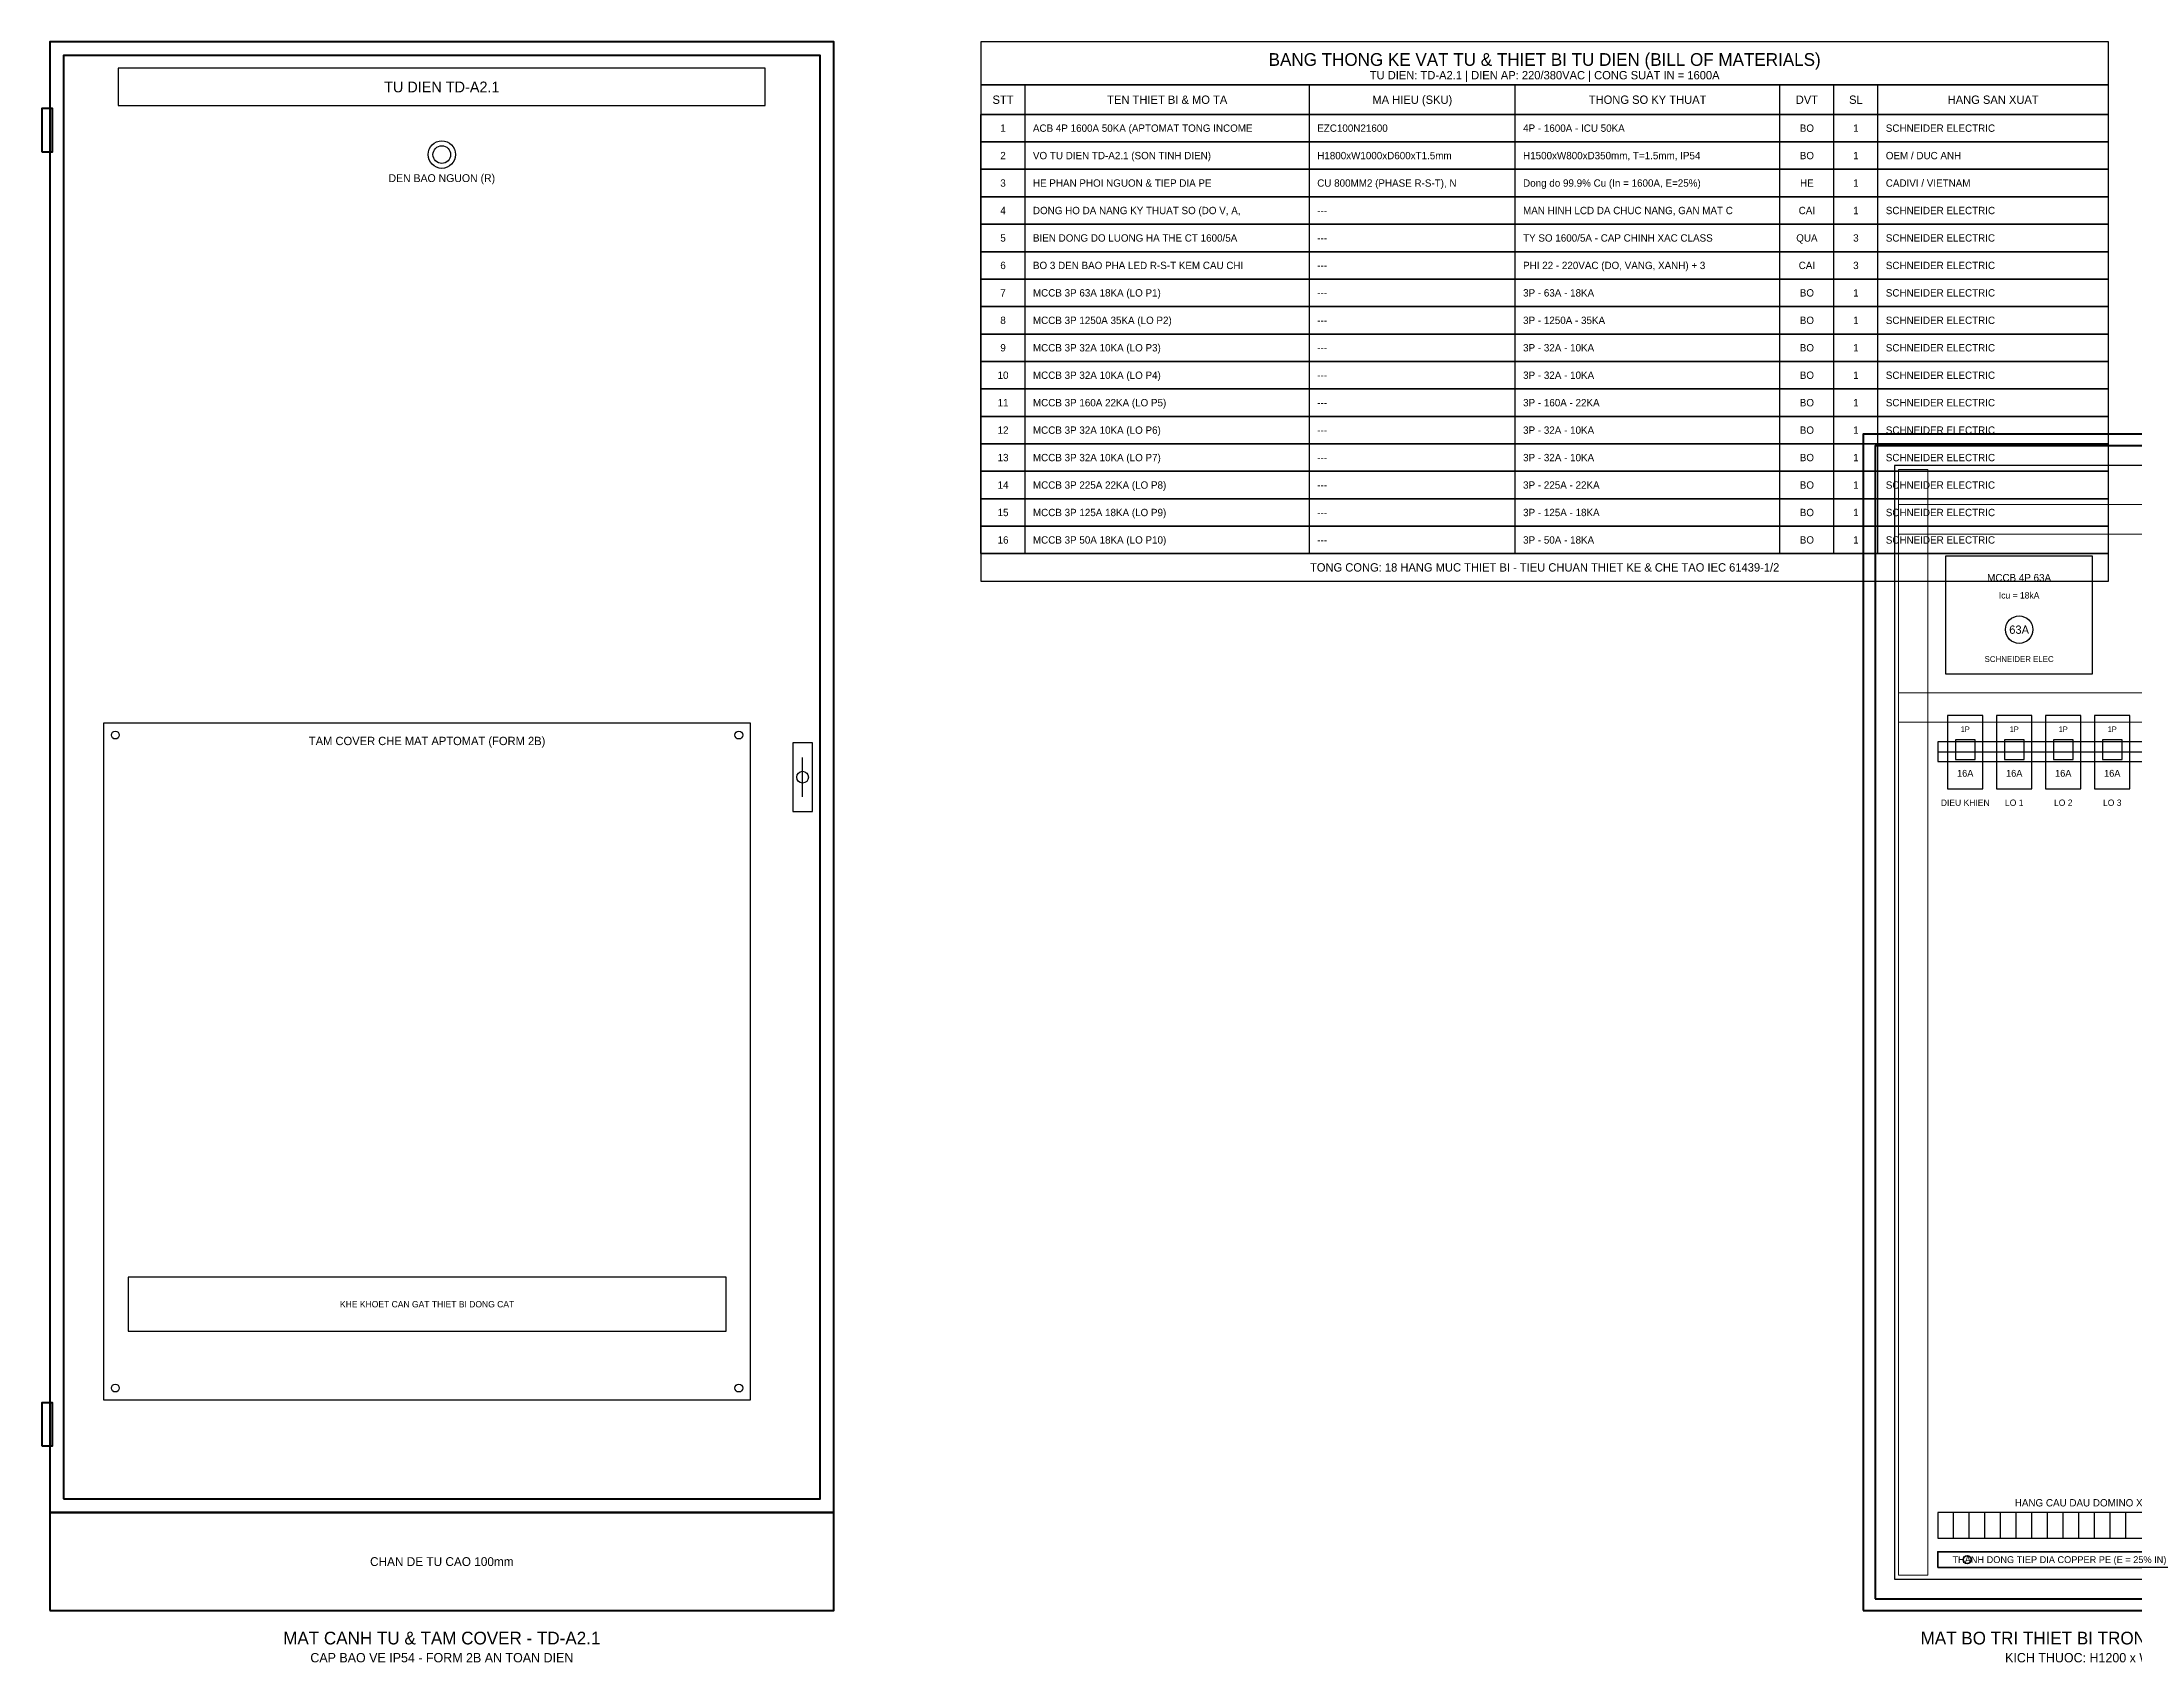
# Model space of a CAD drawing. Header units: metres. Extents: x 100 to 13750, y 44 to 1700.
# Drawn here: x 3842 to 5976, y 44 to 1700 of the extents above; entities that cross this region are included whole.
import ezdxf
from ezdxf.enums import TextEntityAlignment as Align

# ---------------------------------------------------------------- set-up
doc = ezdxf.new("R2010")
doc.units = ezdxf.units.M
for name, color, linetype, lineweight in [('0_COPPER', 3, 'Continuous', 35), ('0_DEVICES', 7, 'Continuous', 30), ('0_DUCTS', 8, 'Continuous', 18), ('0_FRAME', 6, 'Continuous', 40), ('0_PLATE', 4, 'Continuous', 25), ('0_TABLE', 4, 'Continuous', 25), ('0_TABLE_HDR', 2, 'Continuous', 30), ('0_TEXT', 7, 'Continuous', 20), ('0_TEXT_TITLE', 3, 'Continuous', 30)]:
    doc.layers.add(name, color=color, linetype=linetype, lineweight=lineweight)

msp = doc.modelspace()

# ---------------------------------------------------------------- linework, layer by layer
at = {"layer": '0_COPPER', "color": 3}
msp.add_lwpolyline([(5776, 144), (6224, 144), (6224, 160), (5776, 160), (5776, 144)], close=True, dxfattribs=at)
msp.add_circle((5806, 152), 4, dxfattribs=at)
at = {"layer": '0_DEVICES'}
for p, q in [((4618, 930), (4618, 970)), ((5792, 174), (5792, 200)), ((5808, 174), (5808, 200)), ((5824, 174), (5824, 200)), ((5840, 174), (5840, 200)), ((5856, 174), (5856, 200)), ((5872, 174), (5872, 200)), ((5888, 174), (5888, 200)), ((5904, 174), (5904, 200)), ((5920, 174), (5920, 200)), ((5936, 174), (5936, 200)), ((5952, 174), (5952, 200)), ((5968, 174), (5968, 200))]:
    msp.add_line(p, q, dxfattribs=at)
for points in [[(5784, 1055.5), (5934, 1055.5), (5934, 1175.5), (5784, 1175.5), (5784, 1055.5)], [(5786, 938), (5822, 938), (5822, 1013), (5786, 1013), (5786, 938)], [(5836, 938), (5872, 938), (5872, 1013), (5836, 1013), (5836, 938)], [(5886, 938), (5922, 938), (5922, 1013), (5886, 1013), (5886, 938)], [(5936, 938), (5972, 938), (5972, 1013), (5936, 1013), (5936, 938)], [(4608, 915), (4628, 915), (4628, 985), (4608, 985), (4608, 915)], [(5794, 968), (5814, 968), (5814, 988), (5794, 988), (5794, 968)], [(5844, 968), (5864, 968), (5864, 988), (5844, 988), (5844, 968)], [(5894, 968), (5914, 968), (5914, 988), (5894, 988), (5894, 968)], [(5944, 968), (5964, 968), (5964, 988), (5944, 988), (5944, 968)], [(3930, 385), (4540, 385), (4540, 440), (3930, 440), (3930, 385)], [(5776, 174), (6224, 174), (6224, 200), (5776, 200), (5776, 174)]]:
    msp.add_lwpolyline(points, close=True, dxfattribs=at)
at = {"layer": '0_DEVICES', "color": 1}
for radius in [14, 9]:
    msp.add_circle((4250, 1585), radius, dxfattribs=at)
at = {"layer": '0_DEVICES'}
for centre, radius in [((5859, 1100.5), 14), ((4618, 950), 6)]:
    msp.add_circle(centre, radius, dxfattribs=at)
at = {"layer": '0_DUCTS'}
for points in [[(5736, 136), (5766, 136), (5766, 1264), (5736, 1264), (5736, 136)], [(5736, 1198), (6264, 1198), (6264, 1228), (5736, 1228), (5736, 1198)], [(5736, 1006), (6264, 1006), (6264, 1036), (5736, 1036), (5736, 1006)]]:
    msp.add_lwpolyline(points, close=True, dxfattribs=at)
at = {"layer": '0_FRAME'}
for points in [[(3850, 200), (4650, 200), (4650, 1700), (3850, 1700), (3850, 200)], [(3864, 214), (4636, 214), (4636, 1686), (3864, 1686), (3864, 214)], [(3842, 1588), (3853, 1588), (3853, 1632), (3842, 1632), (3842, 1588)], [(5700, 100), (6300, 100), (6300, 1300), (5700, 1300), (5700, 100)], [(5712, 112), (6288, 112), (6288, 1288), (5712, 1288), (5712, 112)], [(3842, 268), (3853, 268), (3853, 312), (3842, 312), (3842, 268)], [(3850, 100), (4650, 100), (4650, 200), (3850, 200), (3850, 100)]]:
    msp.add_lwpolyline(points, close=True, dxfattribs=at)
at = {"layer": '0_PLATE'}
msp.add_line((5776, 976), (6224, 976), dxfattribs=at)
at = {"layer": '0_PLATE', "color": 4}
for points in [[(3920, 1635), (4580, 1635), (4580, 1673), (3920, 1673), (3920, 1635)], [(3905, 315), (4565, 315), (4565, 1005), (3905, 1005), (3905, 315)]]:
    msp.add_lwpolyline(points, close=True, dxfattribs=at)
at = {"layer": '0_PLATE'}
for points in [[(5732, 132), (6268, 132), (6268, 1268), (5732, 1268), (5732, 132)], [(5776, 966), (6224, 966), (6224, 986), (5776, 986), (5776, 966)]]:
    msp.add_lwpolyline(points, close=True, dxfattribs=at)
at = {"layer": '0_PLATE', "color": 4}
for centre in [(3917, 993), (4553, 993), (3917, 327), (4553, 327)]:
    msp.add_circle(centre, 4, dxfattribs=at)
at = {"layer": '0_TABLE', "color": 4}
for p, q in [((4845, 1626), (4845, 1656)), ((5135, 1626), (5135, 1656)), ((5345, 1626), (5345, 1656)), ((5615, 1626), (5615, 1656)), ((5670, 1626), (5670, 1656)), ((5715, 1626), (5715, 1656)), ((4800, 1598), (4800, 1626)), ((4845, 1598), (4845, 1626)), ((5135, 1598), (5135, 1626)), ((5345, 1598), (5345, 1626)), ((5615, 1598), (5615, 1626)), ((5670, 1598), (5670, 1626)), ((5715, 1598), (5715, 1626)), ((4800, 1570), (4800, 1598)), ((4845, 1570), (4845, 1598)), ((5135, 1570), (5135, 1598)), ((5345, 1570), (5345, 1598)), ((5615, 1570), (5615, 1598)), ((5670, 1570), (5670, 1598)), ((5715, 1570), (5715, 1598)), ((4800, 1542), (4800, 1570)), ((4845, 1542), (4845, 1570)), ((5135, 1542), (5135, 1570)), ((5345, 1542), (5345, 1570)), ((5615, 1542), (5615, 1570)), ((5670, 1542), (5670, 1570)), ((5715, 1542), (5715, 1570)), ((4800, 1514), (4800, 1542)), ((4845, 1514), (4845, 1542)), ((5135, 1514), (5135, 1542)), ((5345, 1514), (5345, 1542)), ((5615, 1514), (5615, 1542)), ((5670, 1514), (5670, 1542)), ((5715, 1514), (5715, 1542)), ((4800, 1486), (4800, 1514)), ((4845, 1486), (4845, 1514)), ((5135, 1486), (5135, 1514)), ((5345, 1486), (5345, 1514)), ((5615, 1486), (5615, 1514)), ((5670, 1486), (5670, 1514)), ((5715, 1486), (5715, 1514)), ((4800, 1458), (4800, 1486)), ((4845, 1458), (4845, 1486)), ((5135, 1458), (5135, 1486)), ((5345, 1458), (5345, 1486)), ((5615, 1458), (5615, 1486)), ((5670, 1458), (5670, 1486)), ((5715, 1458), (5715, 1486)), ((4800, 1430), (4800, 1458)), ((4845, 1430), (4845, 1458)), ((5135, 1430), (5135, 1458)), ((5345, 1430), (5345, 1458)), ((5615, 1430), (5615, 1458)), ((5670, 1430), (5670, 1458)), ((5715, 1430), (5715, 1458)), ((4800, 1402), (4800, 1430)), ((4845, 1402), (4845, 1430)), ((5135, 1402), (5135, 1430)), ((5345, 1402), (5345, 1430)), ((5615, 1402), (5615, 1430)), ((5670, 1402), (5670, 1430)), ((5715, 1402), (5715, 1430)), ((4800, 1374), (4800, 1402)), ((4845, 1374), (4845, 1402)), ((5135, 1374), (5135, 1402)), ((5345, 1374), (5345, 1402)), ((5615, 1374), (5615, 1402)), ((5670, 1374), (5670, 1402)), ((5715, 1374), (5715, 1402)), ((4800, 1346), (4800, 1374)), ((4845, 1346), (4845, 1374)), ((5135, 1346), (5135, 1374)), ((5345, 1346), (5345, 1374)), ((5615, 1346), (5615, 1374)), ((5670, 1346), (5670, 1374)), ((5715, 1346), (5715, 1374)), ((4800, 1318), (4800, 1346)), ((4845, 1318), (4845, 1346)), ((5135, 1318), (5135, 1346)), ((5345, 1318), (5345, 1346)), ((5615, 1318), (5615, 1346)), ((5670, 1318), (5670, 1346)), ((5715, 1318), (5715, 1346)), ((4800, 1290), (4800, 1318)), ((4845, 1290), (4845, 1318)), ((5135, 1290), (5135, 1318)), ((5345, 1290), (5345, 1318)), ((5615, 1290), (5615, 1318)), ((5670, 1290), (5670, 1318)), ((5715, 1290), (5715, 1318)), ((4800, 1262), (4800, 1290)), ((4845, 1262), (4845, 1290)), ((5135, 1262), (5135, 1290)), ((5345, 1262), (5345, 1290)), ((5615, 1262), (5615, 1290)), ((5670, 1262), (5670, 1290)), ((5715, 1262), (5715, 1290)), ((4800, 1234), (4800, 1262)), ((4845, 1234), (4845, 1262)), ((5135, 1234), (5135, 1262)), ((5345, 1234), (5345, 1262)), ((5615, 1234), (5615, 1262)), ((5670, 1234), (5670, 1262)), ((5715, 1234), (5715, 1262)), ((4800, 1206), (4800, 1234)), ((4845, 1206), (4845, 1234)), ((5135, 1206), (5135, 1234)), ((5345, 1206), (5345, 1234)), ((5615, 1206), (5615, 1234)), ((5670, 1206), (5670, 1234)), ((5715, 1206), (5715, 1234)), ((4800, 1178), (4800, 1206)), ((4845, 1178), (4845, 1206)), ((5135, 1178), (5135, 1206)), ((5345, 1178), (5345, 1206)), ((5615, 1178), (5615, 1206)), ((5670, 1178), (5670, 1206)), ((5715, 1178), (5715, 1206))]:
    msp.add_line(p, q, dxfattribs=at)
for points in [[(4800, 1656), (5950, 1656), (5950, 1700), (4800, 1700), (4800, 1656)], [(4800, 1626), (5950, 1626), (5950, 1656), (4800, 1656), (4800, 1626)], [(4800, 1598), (5950, 1598), (5950, 1626), (4800, 1626), (4800, 1598)], [(4800, 1570), (5950, 1570), (5950, 1598), (4800, 1598), (4800, 1570)], [(4800, 1542), (5950, 1542), (5950, 1570), (4800, 1570), (4800, 1542)], [(4800, 1514), (5950, 1514), (5950, 1542), (4800, 1542), (4800, 1514)], [(4800, 1486), (5950, 1486), (5950, 1514), (4800, 1514), (4800, 1486)], [(4800, 1458), (5950, 1458), (5950, 1486), (4800, 1486), (4800, 1458)], [(4800, 1430), (5950, 1430), (5950, 1458), (4800, 1458), (4800, 1430)], [(4800, 1402), (5950, 1402), (5950, 1430), (4800, 1430), (4800, 1402)], [(4800, 1374), (5950, 1374), (5950, 1402), (4800, 1402), (4800, 1374)], [(4800, 1346), (5950, 1346), (5950, 1374), (4800, 1374), (4800, 1346)], [(4800, 1318), (5950, 1318), (5950, 1346), (4800, 1346), (4800, 1318)], [(4800, 1290), (5950, 1290), (5950, 1318), (4800, 1318), (4800, 1290)], [(4800, 1262), (5950, 1262), (5950, 1290), (4800, 1290), (4800, 1262)], [(4800, 1234), (5950, 1234), (5950, 1262), (4800, 1262), (4800, 1234)], [(4800, 1206), (5950, 1206), (5950, 1234), (4800, 1234), (4800, 1206)], [(4800, 1178), (5950, 1178), (5950, 1206), (4800, 1206), (4800, 1178)], [(4800, 1150), (5950, 1150), (5950, 1178), (4800, 1178), (4800, 1150)]]:
    msp.add_lwpolyline(points, close=True, dxfattribs=at)

# ---------------------------------------------------------------- texts
at = {"layer": '0_COPPER', "color": 3}
msp.add_text('THANH DONG TIEP DIA COPPER PE (E = 25% IN)', height=7, dxfattribs=at).set_placement((5791, 152), align=Align.MIDDLE_LEFT)
at = {"layer": '0_TABLE_HDR', "color": 2}
for s, height, p in [('BANG THONG KE VAT TU & THIET BI TU DIEN (BILL OF MATERIALS)', 13, (5375, 1682)), ('STT', 8.5, (4822.5, 1641)), ('TEN THIET BI & MO TA', 8.5, (4990, 1641)), ('MA HIEU (SKU)', 8.5, (5240, 1641)), ('THONG SO KY THUAT', 8.5, (5480, 1641)), ('DVT', 8.5, (5642.5, 1641)), ('SL', 8.5, (5692.5, 1641)), ('HANG SAN XUAT', 8.5, (5832.5, 1641)), ('TONG CONG: 18 HANG MUC THIET BI - TIEU CHUAN THIET KE & CHE TAO IEC 61439-1/2', 8.5, (5375, 1164))]:
    msp.add_text(s, height=height, dxfattribs=at).set_placement(p, align=Align.MIDDLE_CENTER)
at = {"layer": '0_TEXT'}
for s, height, p in [('TU DIEN: TD-A2.1 | DIEN AP: 220/380VAC | CONG SUAT IN = 1600A', 8.5, (5375, 1666)), ('DEN BAO NGUON (R)', 8, (4250, 1561)), ('MCCB 4P 63A', 7.5, (5859, 1153.5)), ('Icu = 18kA', 6.5, (5859, 1135.5)), ('SCHNEIDER ELEC', 6, (5859, 1070.5)), ('TAM COVER CHE MAT APTOMAT (FORM 2B)', 8.5, (4235, 987)), ('1P', 5.5, (5804, 999)), ('1P', 5.5, (5854, 999)), ('1P', 5.5, (5904, 999)), ('1P', 5.5, (5954, 999)), ('KHE KHOET CAN GAT THIET BI DONG CAT', 6.5, (4235, 412.5)), ('HANG CAU DAU DOMINO XUAT TUYEN (TERMINAL BLOCKS)', 7.5, (6000, 210)), ('CHAN DE TU CAO 100mm', 9, (4250, 150)), ('CAP BAO VE IP54 - FORM 2B AN TOAN DIEN', 9.5, (4250, 52)), ('KICH THUOC: H1200 x W600 x D250mm (TY LE 1:10)', 9.5, (6000, 52))]:
    msp.add_text(s, height=height, dxfattribs=at).set_placement(p, align=Align.MIDDLE_CENTER)
at = {"layer": '0_TEXT', "color": 7}
for s, p in [('1', (4822.5, 1612)), ('BO', (5642.5, 1612)), ('1', (5692.5, 1612)), ('2', (4822.5, 1584)), ('BO', (5642.5, 1584)), ('1', (5692.5, 1584)), ('3', (4822.5, 1556)), ('HE', (5642.5, 1556)), ('1', (5692.5, 1556)), ('4', (4822.5, 1528)), ('CAI', (5642.5, 1528)), ('1', (5692.5, 1528)), ('5', (4822.5, 1500)), ('QUA', (5642.5, 1500)), ('3', (5692.5, 1500)), ('6', (4822.5, 1472)), ('CAI', (5642.5, 1472)), ('3', (5692.5, 1472)), ('7', (4822.5, 1444)), ('BO', (5642.5, 1444)), ('1', (5692.5, 1444)), ('8', (4822.5, 1416)), ('BO', (5642.5, 1416)), ('1', (5692.5, 1416)), ('9', (4822.5, 1388)), ('BO', (5642.5, 1388)), ('1', (5692.5, 1388)), ('10', (4822.5, 1360)), ('BO', (5642.5, 1360)), ('1', (5692.5, 1360)), ('11', (4822.5, 1332)), ('BO', (5642.5, 1332)), ('1', (5692.5, 1332)), ('12', (4822.5, 1304)), ('BO', (5642.5, 1304)), ('1', (5692.5, 1304)), ('13', (4822.5, 1276)), ('BO', (5642.5, 1276)), ('1', (5692.5, 1276)), ('14', (4822.5, 1248)), ('BO', (5642.5, 1248)), ('1', (5692.5, 1248)), ('15', (4822.5, 1220)), ('BO', (5642.5, 1220)), ('1', (5692.5, 1220)), ('16', (4822.5, 1192)), ('BO', (5642.5, 1192)), ('1', (5692.5, 1192))]:
    msp.add_text(s, height=7.5, dxfattribs=at).set_placement(p, align=Align.MIDDLE_CENTER)
for s, p in [('ACB 4P 1600A 50KA (APTOMAT TONG INCOME', (4853, 1612)), ('EZC100N21600', (5143, 1612)), ('4P - 1600A - ICU 50KA', (5353, 1612)), ('VO TU DIEN TD-A2.1 (SON TINH DIEN)', (4853, 1584)), ('H1800xW1000xD600xT1.5mm', (5143, 1584)), ('H1500xW800xD350mm, T=1.5mm, IP54', (5353, 1584)), ('HE PHAN PHOI NGUON & TIEP DIA PE', (4853, 1556)), ('CU 800MM2 (PHASE R-S-T), N', (5143, 1556)), ('Dong do 99.9% Cu (In = 1600A, E=25%)', (5353, 1556)), ('DONG HO DA NANG KY THUAT SO (DO V, A, ', (4853, 1528)), ('---', (5143, 1528)), ('MAN HINH LCD DA CHUC NANG, GAN MAT C', (5353, 1528)), ('BIEN DONG DO LUONG HA THE CT 1600/5A', (4853, 1500)), ('---', (5143, 1500)), ('TY SO 1600/5A - CAP CHINH XAC CLASS ', (5353, 1500)), ('BO 3 DEN BAO PHA LED R-S-T KEM CAU CHI', (4853, 1472)), ('PHI 22 - 220VAC (DO, VANG, XANH) + 3', (5353, 1472)), ('---', (5143, 1472)), ('MCCB 3P 63A 18KA (LO P1)', (4853, 1444)), ('---', (5143, 1444)), ('3P - 63A - 18KA', (5353, 1444)), ('MCCB 3P 1250A 35KA (LO P2)', (4853, 1416)), ('---', (5143, 1416)), ('3P - 1250A - 35KA', (5353, 1416)), ('MCCB 3P 32A 10KA (LO P3)', (4853, 1388)), ('---', (5143, 1388)), ('3P - 32A - 10KA', (5353, 1388)), ('MCCB 3P 32A 10KA (LO P4)', (4853, 1360)), ('---', (5143, 1360)), ('3P - 32A - 10KA', (5353, 1360)), ('MCCB 3P 160A 22KA (LO P5)', (4853, 1332)), ('---', (5143, 1332)), ('3P - 160A - 22KA', (5353, 1332)), ('MCCB 3P 32A 10KA (LO P6)', (4853, 1304)), ('---', (5143, 1304)), ('3P - 32A - 10KA', (5353, 1304)), ('MCCB 3P 32A 10KA (LO P7)', (4853, 1276)), ('---', (5143, 1276)), ('3P - 32A - 10KA', (5353, 1276)), ('MCCB 3P 225A 22KA (LO P8)', (4853, 1248)), ('---', (5143, 1248)), ('3P - 225A - 22KA', (5353, 1248)), ('MCCB 3P 125A 18KA (LO P9)', (4853, 1220)), ('---', (5143, 1220)), ('3P - 125A - 18KA', (5353, 1220)), ('MCCB 3P 50A 18KA (LO P10)', (4853, 1192)), ('3P - 50A - 18KA', (5353, 1192)), ('---', (5143, 1192))]:
    msp.add_text(s, height=7.5, dxfattribs=at).set_placement(p, align=Align.MIDDLE_LEFT)
at = {"layer": '0_TEXT', "color": 3}
for s, p in [('SCHNEIDER ELECTRIC', (5723, 1612)), ('OEM / DUC ANH', (5723, 1584)), ('CADIVI / VIETNAM', (5723, 1556)), ('SCHNEIDER ELECTRIC', (5723, 1528)), ('SCHNEIDER ELECTRIC', (5723, 1500)), ('SCHNEIDER ELECTRIC', (5723, 1472)), ('SCHNEIDER ELECTRIC', (5723, 1444)), ('SCHNEIDER ELECTRIC', (5723, 1416)), ('SCHNEIDER ELECTRIC', (5723, 1388)), ('SCHNEIDER ELECTRIC', (5723, 1360)), ('SCHNEIDER ELECTRIC', (5723, 1332)), ('SCHNEIDER ELECTRIC', (5723, 1304)), ('SCHNEIDER ELECTRIC', (5723, 1276)), ('SCHNEIDER ELECTRIC', (5723, 1248)), ('SCHNEIDER ELECTRIC', (5723, 1220)), ('SCHNEIDER ELECTRIC', (5723, 1192))]:
    msp.add_text(s, height=7.5, dxfattribs=at).set_placement(p, align=Align.MIDDLE_LEFT)
at = {"layer": '0_TEXT_TITLE', "color": 3}
msp.add_text('TU DIEN TD-A2.1', height=11, dxfattribs=at).set_placement((4250, 1654), align=Align.MIDDLE_CENTER)
at = {"layer": '0_TEXT_TITLE'}
for s, height, p in [('63A', 8.5, (5859, 1100.5)), ('16A', 7, (5804, 954)), ('16A', 7, (5854, 954)), ('16A', 7, (5904, 954)), ('16A', 7, (5954, 954)), ('DIEU KHIEN', 6.5, (5804, 924)), ('LO 1', 6.5, (5854, 924)), ('LO 2', 6.5, (5904, 924)), ('LO 3', 6.5, (5954, 924)), ('MAT CANH TU & TAM COVER - TD-A2.1', 13, (4250, 72)), ('MAT BO TRI THIET BI TRONG TU (INTERNAL GA) - TS-A2.1', 13, (6000, 72))]:
    msp.add_text(s, height=height, dxfattribs=at).set_placement(p, align=Align.MIDDLE_CENTER)

doc.saveas('drawing.dxf')
